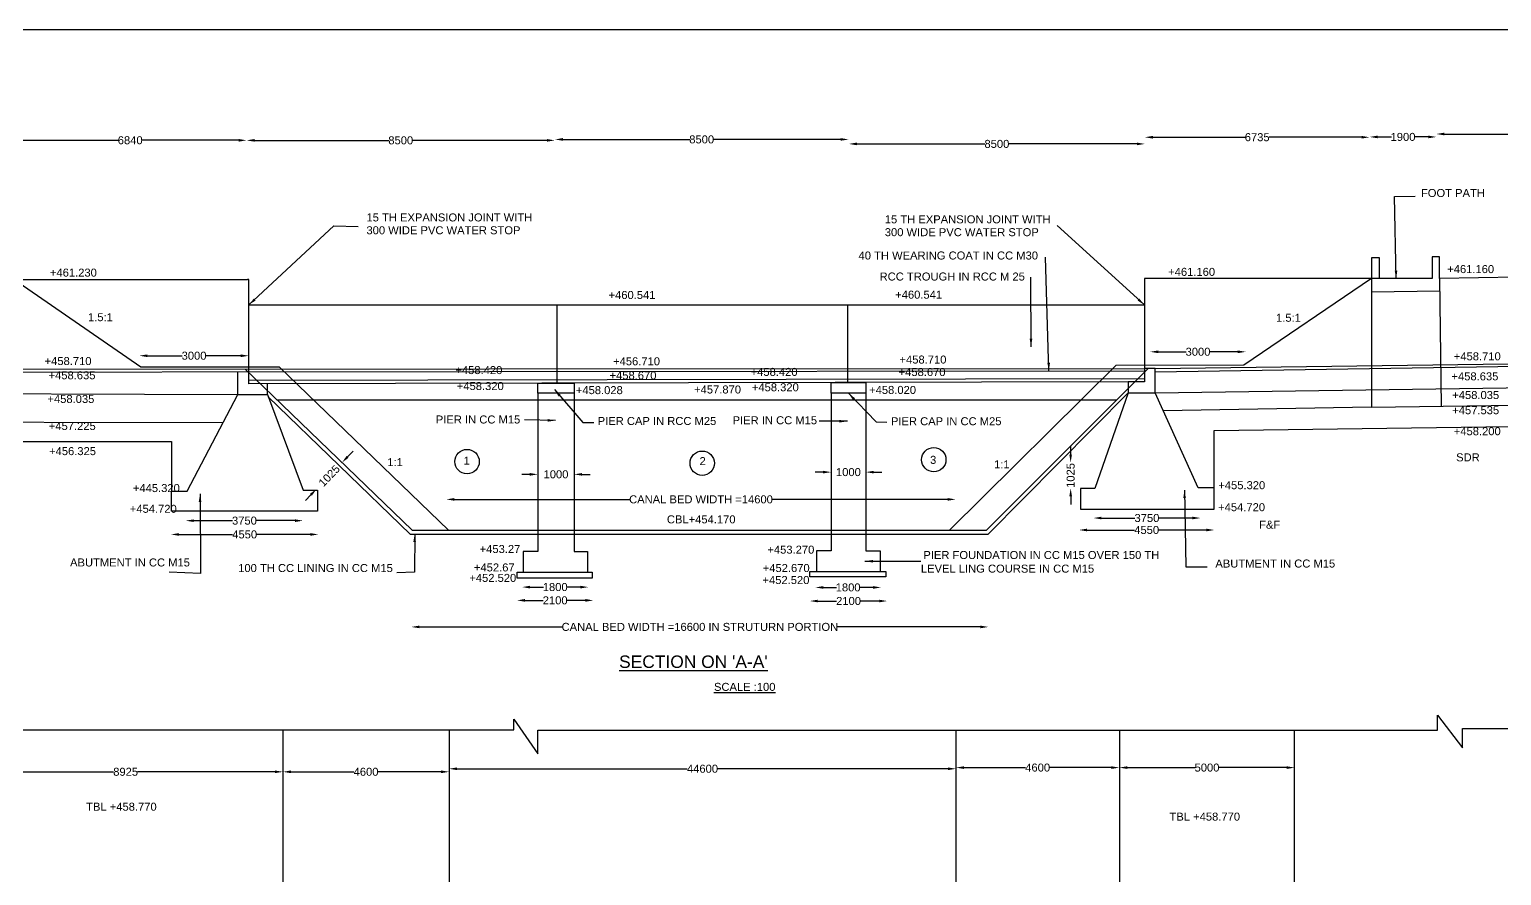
# Model space of a CAD drawing. Header units: millimetres. Extents: x 5124 to 2411930, y 2311 to 44355440.
# Drawn here: x 2333225 to 2374627, y 44331443 to 44355248 of the extents above; entities that cross this region are included whole.
import ezdxf

# ---------------------------------------------------------------- set-up
doc = ezdxf.new("R2010")
doc.units = ezdxf.units.MM
doc.header["$MEASUREMENT"] = 0
doc.header["$PDMODE"] = 32
doc.header["$PDSIZE"] = 396
for name, color, linetype in [('DIMENSION', 7, 'Continuous'), ('DRAWING', 2, 'Continuous'), ('TEXT', 7, 'Continuous')]:
    doc.layers.add(name, color=color, linetype=linetype)
doc.styles.get("Standard").update_dxf_attribs({"font": 'arial.ttf', "height": 225})
doc.dimstyles.get("Standard").update_dxf_attribs({"dimtxt": 225, "dimasz": 225, "dimexe": 0.18, "dimexo": 0.0625, "dimgap": 0.09, "dimtad": 0, "dimdec": 0, "dimzin": 0, "dimdsep": 46, "dimtxsty": 'Standard', "dimcen": 0.09, "dimse1": 1, "dimse2": 1, "dimadec": 0, "dimazin": 0, "dimtfac": 1, "dimtdec": 0, "dimtofl": 0, "dimtmove": 0, "dimatfit": 3, "dimfxl": 1, "dimtolj": 1, "dimtzin": 0, "dimarcsym": 0})

# ---------------------------------------------------------------- blocks, each defined once
blk = doc.blocks.new('*D57')
at = {"layer": 'Defpoints', "color": 0}
for p in [(2332784, 44352135), (2339334, 44352129), (2339334, 44352111)]:
    blk.add_point(p, dxfattribs=at)
at = {"layer": 'DIMENSION', "color": 0, "lineweight": -2}
for p, q in [((2333009, 44352129), (2335723, 44352129)), ((2339109, 44352129), (2336395, 44352129))]:
    blk.add_line(p, q, dxfattribs=at)
at = {"layer": 'DIMENSION', "color": 0}
for points in [[(2333009, 44352166), (2333009, 44352091), (2332784, 44352129)], [(2339109, 44352166), (2339109, 44352091), (2339334, 44352129)]]:
    blk.add_solid(points, dxfattribs=at)
at = {"layer": 'DIMENSION', "color": 0, "insert": (2336059, 44352129), "char_height": 225, "attachment_point": 5}
blk.add_mtext('\\A1;6840', dxfattribs=at)
blk = doc.blocks.new('*D58')
at = {"layer": 'Defpoints', "color": 0}
for p in [(2339334, 44352111), (2348003, 44352127), (2348003, 44352127)]:
    blk.add_point(p, dxfattribs=at)
at = {"layer": 'DIMENSION', "color": 0, "lineweight": -2}
for p, q in [((2339559, 44352127), (2343332, 44352127)), ((2347778, 44352127), (2344004, 44352127))]:
    blk.add_line(p, q, dxfattribs=at)
at = {"layer": 'DIMENSION', "color": 0}
for points in [[(2339559, 44352165), (2339559, 44352090), (2339334, 44352127)], [(2347778, 44352165), (2347778, 44352090), (2348003, 44352127)]]:
    blk.add_solid(points, dxfattribs=at)
at = {"layer": 'DIMENSION', "color": 0, "insert": (2343668, 44352127), "char_height": 225, "attachment_point": 5}
blk.add_mtext('\\A1;8500', dxfattribs=at)
blk = doc.blocks.new('*D59')
at = {"layer": 'Defpoints', "color": 0}
for p in [(2348003, 44352127), (2356262, 44352153), (2356262, 44352128)]:
    blk.add_point(p, dxfattribs=at)
at = {"layer": 'DIMENSION', "color": 0, "lineweight": -2}
for p, q in [((2348228, 44352153), (2351796, 44352153)), ((2356037, 44352153), (2352468, 44352153))]:
    blk.add_line(p, q, dxfattribs=at)
at = {"layer": 'DIMENSION', "color": 0}
for points in [[(2348228, 44352191), (2348228, 44352116), (2348003, 44352153)], [(2356037, 44352191), (2356037, 44352116), (2356262, 44352153)]]:
    blk.add_solid(points, dxfattribs=at)
at = {"layer": 'DIMENSION', "color": 0, "insert": (2352132, 44352153), "char_height": 225, "attachment_point": 5}
blk.add_mtext('\\A1;8500', dxfattribs=at)
blk = doc.blocks.new('*D60')
at = {"layer": 'Defpoints', "color": 0}
for p in [(2356274, 44352155), (2364595, 44352027), (2364595, 44352027)]:
    blk.add_point(p, dxfattribs=at)
at = {"layer": 'DIMENSION', "color": 0, "lineweight": -2}
for p, q in [((2356499, 44352027), (2360098, 44352027)), ((2364370, 44352027), (2360770, 44352027))]:
    blk.add_line(p, q, dxfattribs=at)
at = {"layer": 'DIMENSION', "color": 0}
for points in [[(2356499, 44352065), (2356499, 44351990), (2356274, 44352027)], [(2364370, 44352065), (2364370, 44351990), (2364595, 44352027)]]:
    blk.add_solid(points, dxfattribs=at)
at = {"layer": 'DIMENSION', "color": 0, "insert": (2360434, 44352027), "char_height": 225, "attachment_point": 5}
blk.add_mtext('\\A1;8500', dxfattribs=at)
blk = doc.blocks.new('*D61')
at = {"layer": 'Defpoints', "color": 0}
for p in [(2364595, 44352027), (2370916, 44352215), (2370916, 44352190)]:
    blk.add_point(p, dxfattribs=at)
at = {"layer": 'DIMENSION', "color": 0, "lineweight": -2}
for p, q in [((2364820, 44352215), (2367418, 44352215)), ((2370691, 44352215), (2368093, 44352215))]:
    blk.add_line(p, q, dxfattribs=at)
at = {"layer": 'DIMENSION', "color": 0}
for points in [[(2364820, 44352252), (2364820, 44352177), (2364595, 44352215)], [(2370691, 44352252), (2370691, 44352177), (2370916, 44352215)]]:
    blk.add_solid(points, dxfattribs=at)
at = {"layer": 'DIMENSION', "color": 0, "insert": (2367755, 44352215), "char_height": 225, "attachment_point": 5}
blk.add_mtext('\\A1;6735', dxfattribs=at)
blk = doc.blocks.new('*D62')
at = {"layer": 'Defpoints', "color": 0}
for p in [(2370916, 44352215), (2372795, 44352223), (2372795, 44352219)]:
    blk.add_point(p, dxfattribs=at)
at = {"layer": 'DIMENSION', "color": 0, "lineweight": -2}
for p, q in [((2371141, 44352223), (2371531, 44352223)), ((2372570, 44352223), (2372181, 44352223))]:
    blk.add_line(p, q, dxfattribs=at)
at = {"layer": 'DIMENSION', "color": 0}
for points in [[(2371141, 44352261), (2371141, 44352186), (2370916, 44352223)], [(2372570, 44352261), (2372570, 44352186), (2372795, 44352223)]]:
    blk.add_solid(points, dxfattribs=at)
at = {"layer": 'DIMENSION', "color": 0, "insert": (2371856, 44352223), "char_height": 225, "attachment_point": 5}
blk.add_mtext('\\A1;1900', dxfattribs=at)
blk = doc.blocks.new('*D63')
at = {"layer": 'Defpoints', "color": 0}
for p in [(2372795, 44352219), (2378248, 44352306), (2378248, 44352306)]:
    blk.add_point(p, dxfattribs=at)
at = {"layer": 'DIMENSION', "color": 0, "lineweight": -2}
for p, q in [((2373020, 44352306), (2375186, 44352306)), ((2378023, 44352306), (2375857, 44352306))]:
    blk.add_line(p, q, dxfattribs=at)
at = {"layer": 'DIMENSION', "color": 0}
for points in [[(2373020, 44352344), (2373020, 44352269), (2372795, 44352306)], [(2378023, 44352344), (2378023, 44352269), (2378248, 44352306)]]:
    blk.add_solid(points, dxfattribs=at)
at = {"layer": 'DIMENSION', "color": 0, "insert": (2375522, 44352306), "char_height": 225, "attachment_point": 5}
blk.add_mtext('\\A1;5500', dxfattribs=at)
blk = doc.blocks.new('*D67')
at = {"layer": 'Defpoints', "color": 0}
for p in [(2364745, 44346179), (2364745, 44346120), (2367435, 44346108)]:
    blk.add_point(p, dxfattribs=at)
at = {"layer": 'DIMENSION', "color": 0, "lineweight": -2}
for p, q in [((2364970, 44346179), (2365754, 44346179)), ((2367210, 44346179), (2366426, 44346179))]:
    blk.add_line(p, q, dxfattribs=at)
at = {"layer": 'DIMENSION', "color": 0}
for points in [[(2364970, 44346216), (2364970, 44346141), (2364745, 44346179)], [(2367210, 44346216), (2367210, 44346141), (2367435, 44346179)]]:
    blk.add_solid(points, dxfattribs=at)
at = {"layer": 'DIMENSION', "color": 0, "insert": (2366090, 44346179), "char_height": 225, "attachment_point": 5}
blk.add_mtext('\\A1;3000', dxfattribs=at)
blk = doc.blocks.new('*D68')
at = {"layer": 'Defpoints', "color": 0}
for p in [(2362045, 44343064), (2362509, 44342336), (2362782, 44342336)]:
    blk.add_point(p, dxfattribs=at)
at = {"layer": 'DIMENSION', "color": 0, "lineweight": -2}
for p, q in [((2362509, 44343289), (2362509, 44343514)), ((2362509, 44342111), (2362509, 44341886))]:
    blk.add_line(p, q, dxfattribs=at)
at = {"layer": 'DIMENSION', "color": 0}
for points in [[(2362471, 44343289), (2362546, 44343289), (2362509, 44343064)], [(2362471, 44342111), (2362546, 44342111), (2362509, 44342336)]]:
    blk.add_solid(points, dxfattribs=at)
at = {"layer": 'DIMENSION', "color": 0, "insert": (2362509, 44342700), "char_height": 225, "attachment_point": 5, "rotation": 90}
blk.add_mtext('\\A1;1025', dxfattribs=at)
blk = doc.blocks.new('*D69')
at = {"layer": 'Defpoints', "color": 0}
for p in [(2363151, 44341523), (2366157, 44341507), (2366157, 44341502)]:
    blk.add_point(p, dxfattribs=at)
at = {"layer": 'DIMENSION', "color": 0, "lineweight": -2}
for p, q in [((2363376, 44341502), (2364318, 44341502)), ((2365932, 44341502), (2364990, 44341502))]:
    blk.add_line(p, q, dxfattribs=at)
at = {"layer": 'DIMENSION', "color": 0}
for points in [[(2363376, 44341540), (2363376, 44341465), (2363151, 44341502)], [(2365932, 44341540), (2365932, 44341465), (2366157, 44341502)]]:
    blk.add_solid(points, dxfattribs=at)
at = {"layer": 'DIMENSION', "color": 0, "insert": (2364654, 44341502), "char_height": 225, "attachment_point": 5}
blk.add_mtext('\\A1;3750', dxfattribs=at)
blk = doc.blocks.new('*D70')
at = {"layer": 'Defpoints', "color": 0}
for p in [(2366552, 44341165), (2362742, 44341084), (2366552, 44341129)]:
    blk.add_point(p, dxfattribs=at)
at = {"layer": 'DIMENSION', "color": 0, "lineweight": -2}
for p, q in [((2362967, 44341165), (2364307, 44341165)), ((2366327, 44341165), (2364987, 44341165))]:
    blk.add_line(p, q, dxfattribs=at)
at = {"layer": 'DIMENSION', "color": 0}
for points in [[(2362967, 44341203), (2362967, 44341128), (2362742, 44341165)], [(2366327, 44341203), (2366327, 44341128), (2366552, 44341165)]]:
    blk.add_solid(points, dxfattribs=at)
at = {"layer": 'DIMENSION', "color": 0, "insert": (2364647, 44341165), "char_height": 225, "attachment_point": 5}
blk.add_mtext('\\A1;4550', dxfattribs=at)
blk = doc.blocks.new('*D71')
at = {"layer": 'Defpoints', "color": 0}
for p in [(2344951, 44342026), (2359273, 44342015), (2344951, 44341963)]:
    blk.add_point(p, dxfattribs=at)
at = {"layer": 'DIMENSION', "color": 0, "lineweight": -2}
for p, q in [((2345176, 44342026), (2350105, 44342026)), ((2359048, 44342026), (2354119, 44342026))]:
    blk.add_line(p, q, dxfattribs=at)
at = {"layer": 'DIMENSION', "color": 0}
for points in [[(2345176, 44342064), (2345176, 44341989), (2344951, 44342026)], [(2359048, 44342064), (2359048, 44341989), (2359273, 44342026)]]:
    blk.add_solid(points, dxfattribs=at)
at = {"layer": 'DIMENSION', "color": 0, "insert": (2352112, 44342026), "char_height": 225, "attachment_point": 5}
blk.add_mtext('\\A1;CANAL BED WIDTH =14600', dxfattribs=at)
blk = doc.blocks.new('*D72')
at = {"layer": 'Defpoints', "color": 0}
for p in [(2347522, 44342731), (2347522, 44342731), (2348545, 44342731)]:
    blk.add_point(p, dxfattribs=at)
at = {"layer": 'DIMENSION', "color": 0, "lineweight": -2}
for p, q in [((2347297, 44342731), (2347072, 44342731)), ((2348770, 44342731), (2348995, 44342731))]:
    blk.add_line(p, q, dxfattribs=at)
at = {"layer": 'DIMENSION', "color": 0}
for points in [[(2347297, 44342768), (2347297, 44342693), (2347522, 44342731)], [(2348770, 44342768), (2348770, 44342693), (2348545, 44342731)]]:
    blk.add_solid(points, dxfattribs=at)
at = {"layer": 'DIMENSION', "color": 0, "insert": (2348034, 44342731), "char_height": 225, "attachment_point": 5}
blk.add_mtext('\\A1;1000', dxfattribs=at)
blk = doc.blocks.new('*D73')
at = {"layer": 'Defpoints', "color": 0}
for p in [(2355769, 44342793), (2355769, 44342793), (2356747, 44342793)]:
    blk.add_point(p, dxfattribs=at)
at = {"layer": 'DIMENSION', "color": 0, "lineweight": -2}
for p, q in [((2355544, 44342793), (2355319, 44342793)), ((2356972, 44342793), (2357197, 44342793))]:
    blk.add_line(p, q, dxfattribs=at)
at = {"layer": 'DIMENSION', "color": 0}
for points in [[(2355544, 44342831), (2355544, 44342756), (2355769, 44342793)], [(2356972, 44342831), (2356972, 44342756), (2356747, 44342793)]]:
    blk.add_solid(points, dxfattribs=at)
at = {"layer": 'DIMENSION', "color": 0, "insert": (2356258, 44342793), "char_height": 225, "attachment_point": 5}
blk.add_mtext('\\A1;1000', dxfattribs=at)
blk = doc.blocks.new('*D74')
at = {"layer": 'Defpoints', "color": 0}
for p in [(2337623, 44341428), (2337623, 44341406), (2340920, 44341390)]:
    blk.add_point(p, dxfattribs=at)
at = {"layer": 'DIMENSION', "color": 0, "lineweight": -2}
for p, q in [((2337848, 44341428), (2338936, 44341428)), ((2340695, 44341428), (2339607, 44341428))]:
    blk.add_line(p, q, dxfattribs=at)
at = {"layer": 'DIMENSION', "color": 0}
for points in [[(2337848, 44341465), (2337848, 44341390), (2337623, 44341428)], [(2340695, 44341465), (2340695, 44341390), (2340920, 44341428)]]:
    blk.add_solid(points, dxfattribs=at)
at = {"layer": 'DIMENSION', "color": 0, "insert": (2339272, 44341428), "char_height": 225, "attachment_point": 5}
blk.add_mtext('\\A1;3750', dxfattribs=at)
blk = doc.blocks.new('*D75')
at = {"layer": 'Defpoints', "color": 0}
for p in [(2337207, 44341040), (2337207, 44341013), (2341351, 44340996)]:
    blk.add_point(p, dxfattribs=at)
at = {"layer": 'DIMENSION', "color": 0, "lineweight": -2}
for p, q in [((2337432, 44341040), (2338939, 44341040)), ((2341126, 44341040), (2339619, 44341040))]:
    blk.add_line(p, q, dxfattribs=at)
at = {"layer": 'DIMENSION', "color": 0}
for points in [[(2337432, 44341077), (2337432, 44341002), (2337207, 44341040)], [(2341126, 44341077), (2341126, 44341002), (2341351, 44341040)]]:
    blk.add_solid(points, dxfattribs=at)
at = {"layer": 'DIMENSION', "color": 0, "insert": (2339279, 44341040), "char_height": 225, "attachment_point": 5}
blk.add_mtext('\\A1;4550', dxfattribs=at)
blk = doc.blocks.new('*D76')
at = {"layer": 'Defpoints', "color": 0}
for p in [(2347081, 44339559), (2347081, 44339536), (2348944, 44339521)]:
    blk.add_point(p, dxfattribs=at)
at = {"layer": 'DIMENSION', "color": 0, "lineweight": -2}
for p, q in [((2347306, 44339559), (2347687, 44339559)), ((2348719, 44339559), (2348337, 44339559))]:
    blk.add_line(p, q, dxfattribs=at)
at = {"layer": 'DIMENSION', "color": 0}
for points in [[(2347306, 44339596), (2347306, 44339521), (2347081, 44339559)], [(2348719, 44339596), (2348719, 44339521), (2348944, 44339559)]]:
    blk.add_solid(points, dxfattribs=at)
at = {"layer": 'DIMENSION', "color": 0, "insert": (2348012, 44339559), "char_height": 225, "attachment_point": 5}
blk.add_mtext('\\A1;1800', dxfattribs=at)
blk = doc.blocks.new('*D77')
at = {"layer": 'Defpoints', "color": 0}
for p in [(2346935, 44339185), (2346935, 44339172), (2349087, 44339141)]:
    blk.add_point(p, dxfattribs=at)
at = {"layer": 'DIMENSION', "color": 0, "lineweight": -2}
for p, q in [((2347160, 44339185), (2347673, 44339185)), ((2348862, 44339185), (2348349, 44339185))]:
    blk.add_line(p, q, dxfattribs=at)
at = {"layer": 'DIMENSION', "color": 0}
for points in [[(2347160, 44339223), (2347160, 44339148), (2346935, 44339185)], [(2348862, 44339223), (2348862, 44339148), (2349087, 44339185)]]:
    blk.add_solid(points, dxfattribs=at)
at = {"layer": 'DIMENSION', "color": 0, "insert": (2348011, 44339185), "char_height": 225, "attachment_point": 5}
blk.add_mtext('\\A1;2100', dxfattribs=at)
blk = doc.blocks.new('*D78')
at = {"layer": 'Defpoints', "color": 0}
for p in [(2355326, 44339549), (2355326, 44339549), (2357174, 44339586)]:
    blk.add_point(p, dxfattribs=at)
at = {"layer": 'DIMENSION', "color": 0, "lineweight": -2}
for p, q in [((2355551, 44339549), (2355925, 44339549)), ((2356949, 44339549), (2356575, 44339549))]:
    blk.add_line(p, q, dxfattribs=at)
at = {"layer": 'DIMENSION', "color": 0}
for points in [[(2355551, 44339587), (2355551, 44339512), (2355326, 44339549)], [(2356949, 44339587), (2356949, 44339512), (2357174, 44339549)]]:
    blk.add_solid(points, dxfattribs=at)
at = {"layer": 'DIMENSION', "color": 0, "insert": (2356250, 44339549), "char_height": 225, "attachment_point": 5}
blk.add_mtext('\\A1;1800', dxfattribs=at)
blk = doc.blocks.new('*D79')
at = {"layer": 'Defpoints', "color": 0}
for p in [(2355173, 44339167), (2355173, 44339167), (2357350, 44339174)]:
    blk.add_point(p, dxfattribs=at)
at = {"layer": 'DIMENSION', "color": 0, "lineweight": -2}
for p, q in [((2355398, 44339167), (2355924, 44339167)), ((2357125, 44339167), (2356599, 44339167))]:
    blk.add_line(p, q, dxfattribs=at)
at = {"layer": 'DIMENSION', "color": 0}
for points in [[(2355398, 44339204), (2355398, 44339129), (2355173, 44339167)], [(2357125, 44339204), (2357125, 44339129), (2357350, 44339167)]]:
    blk.add_solid(points, dxfattribs=at)
at = {"layer": 'DIMENSION', "color": 0, "insert": (2356262, 44339167), "char_height": 225, "attachment_point": 5}
blk.add_mtext('\\A1;2100', dxfattribs=at)
blk = doc.blocks.new('*D80')
at = {"layer": 'Defpoints', "color": 0}
for p in [(2343968, 44338490), (2343968, 44338438), (2360194, 44338500)]:
    blk.add_point(p, dxfattribs=at)
at = {"layer": 'DIMENSION', "color": 0, "lineweight": -2}
for p, q in [((2344193, 44338438), (2348211, 44338438)), ((2359969, 44338438), (2355951, 44338438))]:
    blk.add_line(p, q, dxfattribs=at)
at = {"layer": 'DIMENSION', "color": 0}
for points in [[(2344193, 44338476), (2344193, 44338401), (2343968, 44338438)], [(2359969, 44338476), (2359969, 44338401), (2360194, 44338438)]]:
    blk.add_solid(points, dxfattribs=at)
at = {"layer": 'DIMENSION', "color": 0, "insert": (2352081, 44338438), "char_height": 225, "attachment_point": 5}
blk.add_mtext('\\A1;CANAL BED WIDTH =16600 IN STRUTURN PORTION', dxfattribs=at)
blk = doc.blocks.new('*D81')
at = {"layer": 'Defpoints', "color": 0}
for p in [(2336316, 44346068), (2336316, 44346051), (2339395, 44346063)]:
    blk.add_point(p, dxfattribs=at)
at = {"layer": 'DIMENSION', "color": 0, "lineweight": -2}
for p, q in [((2336541, 44346068), (2337520, 44346068)), ((2339170, 44346068), (2338191, 44346068))]:
    blk.add_line(p, q, dxfattribs=at)
at = {"layer": 'DIMENSION', "color": 0}
for points in [[(2336541, 44346105), (2336541, 44346030), (2336316, 44346068)], [(2339170, 44346105), (2339170, 44346030), (2339395, 44346068)]]:
    blk.add_solid(points, dxfattribs=at)
at = {"layer": 'DIMENSION', "color": 0, "insert": (2337855, 44346068), "char_height": 225, "attachment_point": 5}
blk.add_mtext('\\A1;3000', dxfattribs=at)
blk = doc.blocks.new('*D87')
at = {"layer": 'Defpoints', "color": 0}
for p in [(2363879, 44334480), (2363879, 44334480), (2368806, 44334480)]:
    blk.add_point(p, dxfattribs=at)
at = {"layer": 'DIMENSION', "color": 0, "lineweight": -2}
for p, q in [((2364104, 44334480), (2366007, 44334480)), ((2368581, 44334480), (2366678, 44334480))]:
    blk.add_line(p, q, dxfattribs=at)
at = {"layer": 'DIMENSION', "color": 0}
for points in [[(2364104, 44334518), (2364104, 44334443), (2363879, 44334480)], [(2368581, 44334518), (2368581, 44334443), (2368806, 44334480)]]:
    blk.add_solid(points, dxfattribs=at)
at = {"layer": 'DIMENSION', "color": 0, "insert": (2366343, 44334480), "char_height": 225, "attachment_point": 5}
blk.add_mtext('\\A1;5000', dxfattribs=at)
blk = doc.blocks.new('*D88')
at = {"layer": 'Defpoints', "color": 0}
for p in [(2359284, 44334480), (2359284, 44334480), (2363879, 44334480)]:
    blk.add_point(p, dxfattribs=at)
at = {"layer": 'DIMENSION', "color": 0, "lineweight": -2}
for p, q in [((2359509, 44334480), (2361241, 44334480)), ((2363654, 44334480), (2361922, 44334480))]:
    blk.add_line(p, q, dxfattribs=at)
at = {"layer": 'DIMENSION', "color": 0}
for points in [[(2359509, 44334518), (2359509, 44334443), (2359284, 44334480)], [(2363654, 44334518), (2363654, 44334443), (2363879, 44334480)]]:
    blk.add_solid(points, dxfattribs=at)
at = {"layer": 'DIMENSION', "color": 0, "insert": (2361581, 44334480), "char_height": 225, "attachment_point": 5}
blk.add_mtext('\\A1;4600', dxfattribs=at)
blk = doc.blocks.new('*D89')
at = {"layer": 'Defpoints', "color": 0}
for p in [(2345027, 44334480), (2345027, 44334448), (2359284, 44334480)]:
    blk.add_point(p, dxfattribs=at)
at = {"layer": 'DIMENSION', "color": 0, "lineweight": -2}
for p, q in [((2345252, 44334448), (2351728, 44334448)), ((2359059, 44334448), (2352583, 44334448))]:
    blk.add_line(p, q, dxfattribs=at)
at = {"layer": 'DIMENSION', "color": 0}
for points in [[(2345252, 44334485), (2345252, 44334410), (2345027, 44334448)], [(2359059, 44334485), (2359059, 44334410), (2359284, 44334448)]]:
    blk.add_solid(points, dxfattribs=at)
at = {"layer": 'DIMENSION', "color": 0, "insert": (2352155, 44334448), "char_height": 225, "attachment_point": 5}
blk.add_mtext('\\A1;44600', dxfattribs=at)
blk = doc.blocks.new('*D90')
at = {"layer": 'Defpoints', "color": 0}
for p in [(2340356, 44334480), (2340356, 44334362), (2345027, 44334480)]:
    blk.add_point(p, dxfattribs=at)
at = {"layer": 'DIMENSION', "color": 0, "lineweight": -2}
for p, q in [((2340581, 44334362), (2342351, 44334362)), ((2344802, 44334362), (2343032, 44334362))]:
    blk.add_line(p, q, dxfattribs=at)
at = {"layer": 'DIMENSION', "color": 0}
for points in [[(2340581, 44334400), (2340581, 44334325), (2340356, 44334362)], [(2344802, 44334400), (2344802, 44334325), (2345027, 44334362)]]:
    blk.add_solid(points, dxfattribs=at)
at = {"layer": 'DIMENSION', "color": 0, "insert": (2342692, 44334362), "char_height": 225, "attachment_point": 5}
blk.add_mtext('\\A1;4600', dxfattribs=at)
blk = doc.blocks.new('*D91')
at = {"layer": 'Defpoints', "color": 0}
for p in [(2331507, 44334362), (2331507, 44334362), (2340356, 44334362)]:
    blk.add_point(p, dxfattribs=at)
at = {"layer": 'DIMENSION', "color": 0, "lineweight": -2}
for p, q in [((2331732, 44334362), (2335594, 44334362)), ((2340131, 44334362), (2336268, 44334362))]:
    blk.add_line(p, q, dxfattribs=at)
at = {"layer": 'DIMENSION', "color": 0}
for points in [[(2331732, 44334400), (2331732, 44334325), (2331507, 44334362)], [(2340131, 44334400), (2340131, 44334325), (2340356, 44334362)]]:
    blk.add_solid(points, dxfattribs=at)
at = {"layer": 'DIMENSION', "color": 0, "insert": (2335931, 44334362), "char_height": 225, "attachment_point": 5}
blk.add_mtext('\\A1;8925', dxfattribs=at)
blk = doc.blocks.new('*D176')
at = {"layer": 'Defpoints', "color": 0}
for p in [(2342016, 44343062), (2342047, 44343033), (2341328, 44342288)]:
    blk.add_point(p, dxfattribs=at)
at = {"layer": 'DIMENSION', "color": 0, "lineweight": -2}
for p, q in [((2342173, 44343224), (2342329, 44343386)), ((2341141, 44342155), (2340985, 44341993))]:
    blk.add_line(p, q, dxfattribs=at)
at = {"layer": 'DIMENSION', "color": 0}
for points in [[(2342146, 44343250), (2342200, 44343198), (2342016, 44343062)], [(2341114, 44342181), (2341168, 44342129), (2341297, 44342317)]]:
    blk.add_solid(points, dxfattribs=at)
at = {"layer": 'DIMENSION', "color": 0, "insert": (2341657, 44342690), "char_height": 225, "attachment_point": 5, "rotation": 46.0254}
blk.add_mtext('\\A1;1025', dxfattribs=at)

msp = doc.modelspace()

# ---------------------------------------------------------------- linework, layer by layer
at = {"layer": 'DIMENSION', "color": 0}
msp.add_lwpolyline([(2304979.4, 44355248.1), (2411929.9, 44355248.1), (2411929.9, 44284658.4), (2304979.4, 44284658.4)], close=True, dxfattribs=at)
for centre in [(2345533.3, 44343089.7), (2352146.3, 44343044.3), (2358659.8, 44343143.6)]:
    msp.add_circle(centre, 342.7, dxfattribs=at)
at = {"layer": 'DRAWING', "color": 0}
for points in [[(2378370.7, 44348332.7), (2372884.9, 44348237.6), (2372884.9, 44348852.8), (2372672.1, 44348852.8), (2372672.1, 44348237.6), (2371195.9, 44348237.6), (2371195.9, 44348825.7), (2370965, 44348825.7), (2370965, 44344624.7)], [(2345010.1, 44341156.7), (2340254.2, 44345744.9), (2336356.9, 44345744.9), (2332782, 44348212.2), (2339359.7, 44348212.2)], [(2339394.9, 44345617.5), (2339394.9, 44348212.2), (2339359.7, 44348212.2)], [(2370965, 44348237.6), (2367381.5, 44345805.3), (2363777.6, 44345789.4), (2359103.9, 44341156.7)], [(2371195.9, 44348237.6), (2364581.5, 44348237.6), (2364581.5, 44345708.7)], [(2372884.9, 44348237.6), (2372933.3, 44344651.3)], [(2370965, 44347868), (2372889.6, 44347893.9)], [(2339394.9, 44347496.7), (2348064.3, 44347496.7), (2364581.5, 44347496.7)], [(2348064.3, 44345313), (2348064.3, 44347496.7)], [(2356243.7, 44345313), (2356243.7, 44347496.7)], [(2364123.4, 44345023.7), (2363185, 44342336.1), (2362781.8, 44342336.1), (2362781.8, 44341755.8), (2366542.9, 44341755.8), (2366542.9, 44342351.2), (2366091.6, 44342351.2), (2364884.2, 44345023.7), (2378044.3, 44345213.7), (2378508.3, 44343520.4), (2378801.8, 44343520.4), (2378737.6, 44345819.5)], [(2364884.2, 44345708.7), (2378370.7, 44345889.1), (2390579.3, 44346106.1), (2390592.5, 44345361)], [(2378737.6, 44345819.5), (2364884.2, 44345610.1)], [(2370965, 44344624.7), (2378378.5, 44344724.8), (2378370.7, 44345889.1)], [(2319143.8, 44344232.9), (2326729.8, 44344211.3), (2327731.7, 44345603.8), (2364583.4, 44345646.8), (2364583.4, 44345330.9), (2364123.4, 44345330.9), (2364123.4, 44345023.7), (2364884.2, 44345023.7), (2364884.2, 44345708.7), (2364583.4, 44345708.7), (2364583.5, 44345646.8)], [(2327716.8, 44345687.1), (2364583.4, 44345708.7)], [(2339090.8, 44344973.4), (2339090, 44345617.1)], [(2339288.8, 44345693.9), (2343991.3, 44341156.7), (2360138.7, 44341156.7), (2364689.8, 44345708.7)], [(2364123.4, 44345330.9), (2339395.3, 44345274.7), (2339394.9, 44345617.5)], [(2339395.2, 44345378.3), (2364583.4, 44345426.7)], [(2319143.8, 44343876), (2319143.8, 44343042.4), (2319430.2, 44343042.4), (2319599.9, 44343650.6), (2337217.5, 44343650.6), (2337217.5, 44342260.5), (2337659.5, 44342260.5), (2339090.8, 44344973.4), (2339917.5, 44344973.4), (2340920.8, 44342287.9), (2341327.6, 44342287.9), (2341327.6, 44341692.3), (2337217.5, 44341692.3), (2337217.5, 44342260.5)], [(2326729.8, 44344211.3), (2328589.2, 44344211.3), (2328589.2, 44345013.4), (2339090.8, 44344973.4)], [(2339917.5, 44344973.4), (2339916.8, 44345275.9)], [(2339941.1, 44344910.2), (2343933.8, 44341050.5), (2360185.1, 44341050.5), (2364123.4, 44345023.7)], [(2347522.2, 44345010.5), (2347522.2, 44340564.8), (2347111.5, 44340564.8), (2347111.5, 44339977.1), (2347111.5, 44339977.1)], [(2348545.1, 44345016.9), (2348545.1, 44340564.8), (2348921.2, 44340564.8), (2348921.2, 44339967.6)], [(2355768.9, 44345010.5), (2355768.9, 44340576.1), (2355359.7, 44340576.1), (2355359.7, 44339994.5)], [(2356747, 44345010.5), (2356747, 44340576.1), (2357149.8, 44340576.1), (2357149.8, 44339994.5)], [(2340182.6, 44344831.5), (2363806.1, 44344824.8)], [(2370965, 44344624.7), (2365110.8, 44344522.1)], [(2328589.2, 44344211.3), (2338675.4, 44344186)], [(2366542.9, 44342351.2), (2366542.9, 44343960.1), (2378343, 44344123.8)], [(2307215.9, 44331112.4), (2308075.2, 44331752.5), (2307628, 44331752.5), (2307628, 44335619.4), (2320635.4, 44335619.4), (2320635.4, 44336052.1), (2321268.3, 44335138.7), (2321268.3, 44335541.1), (2346847.8, 44335541.1), (2346847.8, 44335847.1), (2347520.9, 44334869.7), (2347520.9, 44335533.2), (2372828.9, 44335533.2), (2372828.9, 44335955.4), (2373525, 44335033.9), (2373525, 44335576.6), (2390745.9, 44335576.6)], [(2340356.1, 44335541.1), (2340356.1, 44330554.1)], [(2345027.3, 44335541.1), (2345027.3, 44316584.9), (2344107, 44311551.4), (2344107, 44308971.7)], [(2359283.6, 44335533.2), (2359283.6, 44316601.8), (2360409.6, 44311635.7), (2360409.6, 44309076.3)], [(2363879.2, 44335533.2), (2363879.2, 44330311), (2371684.5, 44319638.4), (2371708.7, 44313548.9)], [(2363879.2, 44330311), (2368806.5, 44330311), (2368806.5, 44335533.2)]]:
    msp.add_lwpolyline(points, dxfattribs=at)
for points in [[(2355768.9, 44345311.9), (2356747, 44345311.9), (2356747, 44345010.5), (2355768.9, 44345010.5)], [(2347522.2, 44345293.2), (2348545.1, 44345293.2), (2348545.1, 44345016.9), (2347522.2, 44345016.9)], [(2346943.6, 44339975.2), (2349053.4, 44339975.2), (2349053.4, 44339814.5), (2346943.6, 44339814.5)], [(2355176.8, 44339994.5), (2357308.7, 44339994.5), (2357308.7, 44339847.6), (2355176.8, 44339847.6)]]:
    msp.add_lwpolyline(points, close=True, dxfattribs=at)

# ---------------------------------------------------------------- texts
at = {"layer": 'TEXT', "color": 0}
for s, height, p in [('FOOT PATH', 225, (2372360.4, 44350533.8)), ('15 TH EXPANSION JOINT WITH ', 225, (2342704.3, 44349846.6)), ('15 TH EXPANSION JOINT WITH ', 225, (2357281.4, 44349793.1)), ('300 WIDE PVC WATER STOP', 225, (2342704.3, 44349485.2)), ('300 WIDE PVC WATER STOP', 225, (2357281.4, 44349431.7)), ('40 TH WEARING COAT IN CC M30 ', 225, (2356543.1, 44348775.4)), ('+461.160', 225, (2373098.5, 44348393)), ('+461.230', 225, (2333801.5, 44348293.9)), ('RCC TROUGH IN RCC M 25', 225, (2357135.3, 44348183.9)), ('+461.160', 225, (2365250.7, 44348315.4)), ('+460.541', 225, (2349512, 44347664.6)), ('+460.541', 225, (2357573.3, 44347673.4)), ('1.5:1', 225, (2334872, 44347040.1)), ('1.5:1', 225, (2368284.3, 44347023.7)), ('+458.710', 225, (2373284.9, 44345939.2)), ('+458.710', 225, (2333651.1, 44345805.9)), ('+458.420', 225, (2345205.1, 44345551.5)), ('+456.710', 225, (2349639.9, 44345798.9)), ('+458.420', 225, (2353508.5, 44345500.8)), ('+458.670', 225, (2357669.9, 44345497.2)), ('+458.710', 225, (2357695, 44345848.2)), ('+458.635', 225, (2333762.5, 44345406)), ('+458.320', 225, (2345245.2, 44345103)), ('+458.670', 225, (2349540.3, 44345401.2)), ('+458.635', 225, (2373218.5, 44345375.7)), ('+458.035', 225, (2333731.5, 44344739.7)), ('+458.028', 225, (2348592.6, 44344987.8)), ('+457.870', 225, (2351917.8, 44345005.6)), ('+458.320', 225, (2353542.9, 44345068.3)), ('+458.020', 225, (2356840.3, 44344993.1)), ('+458.035', 225, (2373240.4, 44344849.9)), ('+457.535', 225, (2373240.4, 44344422.7)), ('+457.225', 225, (2333769.9, 44343978.5)), ('PIER IN CC M15', 225, (2344654.9, 44344161.7)), ('PIER CAP IN RCC M25', 225, (2349207.1, 44344120.1)), ('PIER IN CC M15', 225, (2353001.7, 44344140.4)), ('PIER CAP IN CC M25', 225, (2357454.4, 44344112.5)), ('+458.200', 225, (2373284.3, 44343831.1)), ('+456.325', 225, (2333777.6, 44343271.7)), ('1', 225, (2345436.5, 44343003.9)), ('3', 225, (2358554.9, 44343026.4)), ('SDR', 225, (2373350.1, 44343097.2)), ('1:1', 225, (2343290.5, 44342962.1)), ('2', 225, (2352070.9, 44342990.2)), ('1:1', 225, (2360354.1, 44342899.9)), ('+445.320', 225, (2336134.7, 44342232.6)), ('+455.320', 225, (2366660.7, 44342313.3)), ('+454.720', 225, (2336048.4, 44341649.2)), ('CBL+454.170', 225, (2351153, 44341351.7)), ('+454.720', 225, (2366656.1, 44341694.5)), ('F&F', 225, (2367810.4, 44341202.7)), ('+453.27', 225, (2345886.7, 44340518.2)), ('ABUTMENT IN CC M15', 225, (2334367.9, 44340139.7)), ('+453.270', 225, (2353979.6, 44340500.3)), ('PIER FOUNDATION IN CC M15 OVER 150 TH', 225, (2358365.8, 44340349.1)), ('ABUTMENT IN CC M15', 225, (2366578.5, 44340109)), ('100 TH CC LINING IN CC M15', 225, (2339096.7, 44339982.5)), ('+452.520', 225, (2345596.6, 44339704.9)), ('+452.67', 225, (2345726.4, 44339999.4)), ('+452.670', 225, (2353848.4, 44339982.9)), ('LEVEL LING COURSE IN CC M15', 225, (2358296.8, 44339966.1)), ('+452.520', 225, (2353841.6, 44339644.9)), ("%%USECTION ON 'A-A'", 350, (2349808.4, 44337284.6)), ('%%USCALE :100', 225, (2352477, 44336639.4)), ('TBL +458.770', 225, (2334820.4, 44333267.9)), ('TBL +458.770', 225, (2365289.4, 44332988.8))]:
    msp.add_text(s, height=height, dxfattribs=at).set_placement(p)

# ---------------------------------------------------------------- dimensions: what is measured, and where the dimension line sits
at = {"layer": 'DIMENSION', "color": 0}
for base, p1, p2, text, picture, middle in [((2370916, 44352214.6), (2364594.5, 44352027.1), (2370916, 44352189.6), '6735', '*D61', (2367755.3, 44352214.6)), ((2372795.3, 44352223.3), (2370916, 44352214.6), (2372795.3, 44352219), '1900', '*D62', (2371855.7, 44352223.3)), ((2378248.4, 44352306.2), (2372795.3, 44352219), (2378248.4, 44352306.2), '5500', '*D63', (2375521.8, 44352306.2)), ((2339334.1, 44352128.6), (2332784.2, 44352135.2), (2339334.1, 44352110.9), '6840', '*D57', (2336059.2, 44352128.6)), ((2348002.6, 44352127.2), (2339334.1, 44352110.9), (2348002.6, 44352127.2), '8500', '*D58', (2343668.3, 44352127.2)), ((2356261.7, 44352153.2), (2348002.6, 44352127.2), (2356261.7, 44352128.2), '8500', '*D59', (2352132.1, 44352153.2)), ((2364594.5, 44352027.1), (2356273.9, 44352155.2), (2364594.5, 44352027.1), '8500', '*D60', (2360434.2, 44352027.1)), ((2336315.9, 44346067.6), (2339394.9, 44346063.4), (2336315.9, 44346051.2), '3000', '*D81', (2337855.4, 44346067.6)), ((2364744.8, 44346178.6), (2367435, 44346107.8), (2364744.8, 44346119.9), '3000', '*D67', (2366089.9, 44346178.6)), ((2347522.2, 44342730.9), (2348545.1, 44342730.9), (2347522.2, 44342730.9), '1000', '*D72', (2348033.7, 44342730.9)), ((2355768.9, 44342793.3), (2356747, 44342793.3), (2355768.9, 44342793.3), '1000', '*D73', (2356258, 44342793.3)), ((2344951, 44342026.1), (2359273.1, 44342015.4), (2344951, 44341963.1), 'CANAL BED WIDTH =14600', '*D71', (2352112, 44342026.1)), ((2337623.4, 44341428), (2340920, 44341389.7), (2337623.4, 44341406.1), '3750', '*D74', (2339271.7, 44341428)), ((2366157.1, 44341502.2), (2363151, 44341522.9), (2366157.1, 44341507.4), '3750', '*D69', (2364654, 44341502.2)), ((2337207.4, 44341039.8), (2341350.7, 44340996.1), (2337207.4, 44341012.5), '4550', '*D75', (2339279.1, 44341039.8)), ((2366551.7, 44341165.2), (2362742.2, 44341083.6), (2366551.7, 44341129), '4550', '*D70', (2364647, 44341165.2)), ((2343968.1, 44338438.3), (2360194.2, 44338500.3), (2343968.1, 44338489.6), 'CANAL BED WIDTH =16600 IN STRUTURN PORTION', '*D80', (2352081.1, 44338438.3)), ((2347080.7, 44339558.9), (2348943.8, 44339521.2), (2347080.7, 44339535.7), '1800', '*D76', (2348012.3, 44339558.9)), ((2355325.7, 44339549.2), (2357173.6, 44339585.7), (2355325.7, 44339549.2), '1800', '*D78', (2356249.7, 44339549.2)), ((2346935.4, 44339185.1), (2349086.7, 44339141.3), (2346935.4, 44339171.6), '2100', '*D77', (2348011, 44339185.1)), ((2355173.1, 44339166.9), (2357350.1, 44339173.5), (2355173.1, 44339166.9), '2100', '*D79', (2356261.6, 44339166.9)), ((2345027.3, 44334447.9), (2359283.6, 44334480.3), (2345027.3, 44334480.3), '44600', '*D89', (2352155.4, 44334447.9)), ((2359283.6, 44334480.3), (2363879.2, 44334480.3), (2359283.6, 44334480.3), '4600', '*D88', (2361581.4, 44334480.3)), ((2363879.2, 44334480.3), (2368806.5, 44334480.3), (2363879.2, 44334480.3), '5000', '*D87', (2366342.8, 44334480.3)), ((2331506.7, 44334362.2), (2340356.1, 44334362.2), (2331506.7, 44334362.2), '8925', '*D91', (2335931.4, 44334362.2)), ((2340356.1, 44334362.2), (2345027.3, 44334480.3), (2340356.1, 44334480.3), '4600', '*D90', (2342691.7, 44334362.2))]:
    dim = msp.add_linear_dim(base=base, p1=p1, p2=p2, text=text, dimstyle='Standard', dxfattribs=at)
    dim.commit()
    dim.dimension.update_dxf_attribs({"geometry": picture, "text_midpoint": middle})
dim = msp.add_aligned_dim(p1=(2341327.6, 44342287.9), p2=(2342046.5, 44343033.1), distance=41.9, text='1025', dimstyle='Standard', dxfattribs=at)
dim.commit()
dim.dimension.update_dxf_attribs({"geometry": '*D176', "text_midpoint": (2341656.9, 44342689.6)})
dim = msp.add_linear_dim(base=(2362508.9, 44342336.1), p1=(2362045.1, 44343063.5), p2=(2362781.8, 44342336.1), angle=90, text='1025', dimstyle='Standard', dxfattribs=at)
dim.commit()
dim.dimension.update_dxf_attribs({"geometry": '*D68', "text_midpoint": (2362508.9, 44342699.8)})

# ---------------------------------------------------------------- leaders
for points in [[(2371663.2, 44348237.6), (2371617.8, 44350543.6), (2372196.8, 44350555)], [(2339394.9, 44347496.7), (2341781.5, 44349719.9), (2342473.6, 44349702.8)], [(2364581.5, 44347496.7), (2362129.5, 44349733.5)], [(2361897, 44345643.7), (2361803.8, 44348841.3)], [(2361394.5, 44346322.6), (2361385.2, 44348274.4)], [(2347990, 44345113.9), (2348790.2, 44344188.4), (2349100.8, 44344193.6)], [(2356258, 44345010.5), (2357037.5, 44344208.6), (2357337.6, 44344201.9)], [(2348021.6, 44344246.2), (2347147.7, 44344262)], [(2356230.9, 44344225), (2355434.5, 44344225)], [(2338022.3, 44342178.5), (2338036.4, 44339942), (2337150.4, 44339978.7)], [(2365708.8, 44342286.7), (2365743.9, 44340127.5), (2366351.5, 44340127.5)], [(2344060.2, 44341050.5), (2344053.3, 44339974.5), (2343555.1, 44339958.8)], [(2356722.7, 44340286), (2358298, 44340286.8)]]:
    msp.add_leader(points, dimstyle='Standard', override={"dimgap": 0.09, "dimtad": 0}, dxfattribs=at)

doc.saveas('drawing.dxf')
